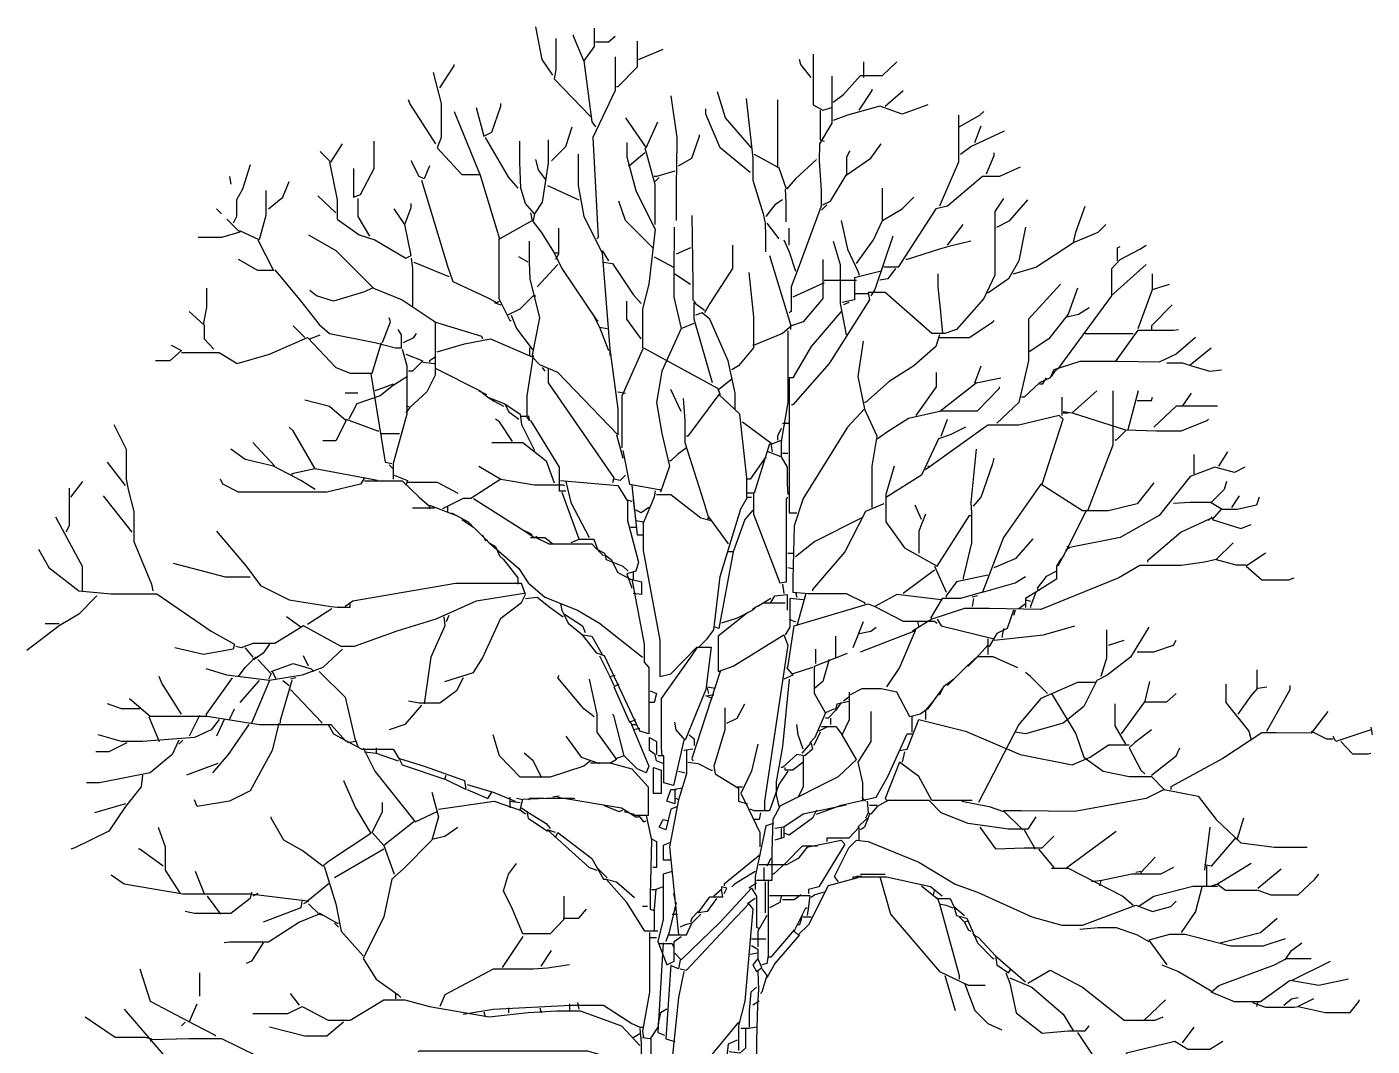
# Model space of a CAD drawing. Header units: inches. Extents: x 22 to 167, y 15 to 197.
# Drawn here: x 22.3 to 160.4, y 92.6 to 197.2 of the extents above; entities that cross this region are included whole.
import ezdxf

# ---------------------------------------------------------------- set-up
doc = ezdxf.new("R2010")
doc.units = ezdxf.units.IN
doc.header["$MEASUREMENT"] = 0
doc.layers.add('Standard', color=7, linetype='Continuous')

# ---------------------------------------------------------------- blocks, each defined once
blk = doc.blocks.new('A$C10A65FAE')
at = {"layer": 'Standard', "color": 3, "linetype": 'Continuous'}
for points in [[(54, 176.93), (52.93, 178.53), (52.27, 181.87)], [(58.27, 181.73), (58.27, 179.87), (57.2, 178.4), (56.13, 180.93), (56.13, 181.07)], [(54.33, 180.67), (54.33, 177.47), (54.13, 176.53), (57.87, 172.67)], [(58.4, 180.33), (59.73, 180.33), (60.4, 180.93)], [(62.67, 180.4), (62.67, 177.73), (60.67, 175.73), (60.53, 175.73)], [(62.8, 178.53), (65.33, 179.6)], [(57.2, 178.4), (58, 172.13), (58.4, 171.6)], [(60.4, 178.8), (60.4, 175.33), (58.13, 170.53), (58.67, 160.27), (58.53, 160.13)], [(80.53, 176.67), (79.47, 178), (79.33, 178.53)], [(80.73, 179.07), (80.73, 173.87), (81.73, 173.33), (82.67, 173.6)], [(82.8, 174.13), (83.87, 174.93), (85.6, 176.87), (87.87, 176.87), (89.33, 178.27)], [(85.93, 176.67), (85.93, 178.27)], [(41.73, 177.2), (42.53, 174), (42.53, 170.53), (42.13, 169.47), (44.67, 166.73), (46.53, 166.73)], [(42.4, 175.6), (43.87, 177.87), (43.87, 178)], [(82.67, 176.8), (82.67, 172), (81.4, 169.87), (81.37, 168.13), (81.55, 165.07), (81.55, 163.47), (79.2, 157.07), (78.47, 155.2), (78.47, 152.67), (78.27, 152.53)], [(85.47, 173.33), (86.8, 175.33), (86.8, 175.47)], [(42, 169.87), (39.33, 174), (39.2, 174.4)], [(66.13, 174.8), (66.73, 170.53), (66.7, 167.33), (66.68, 166), (66.68, 162)], [(74.4, 169.47), (71.73, 172.53), (70.93, 175.2)], [(73.87, 174.53), (74.53, 168.4), (74.53, 166.13), (75.6, 162.67), (75.8, 161.73), (75.83, 160.4), (75.83, 158.8)], [(74.67, 168.8), (77.13, 167.47), (77.13, 174.4)], [(88.13, 173.73), (90, 175.33)], [(43.87, 173.2), (46.53, 166.67), (48.53, 160.13), (51.87, 162), (52.8, 160.8), (54.13, 158.67), (54.53, 158.67)], [(46.13, 173.6), (46.93, 170.67), (47.73, 171.07), (48.67, 173.73), (48.67, 174)], [(74.27, 166.93), (71.2, 169.47), (69.73, 172.93), (69.73, 173.47)], [(81.47, 173.33), (81.47, 170.27), (81.87, 170.13)], [(92.53, 173.87), (89.87, 172.93), (87.6, 173.73), (84.27, 172.8), (82.8, 172.27)], [(95.67, 172.8), (95.67, 168), (93.87, 163.87), (93.73, 163.47)], [(95.73, 171.6), (97.87, 172.8), (98.27, 173.2)], [(53.87, 168.13), (55.33, 169.6), (56, 171.6)], [(61.47, 172.53), (63.6, 169.47), (64.8, 172.13)], [(97.33, 170), (98, 171.73)], [(33.53, 167.33), (33.53, 164.4), (34.27, 164.67), (35.67, 167.33), (35.67, 170.13)], [(47.07, 170.53), (49.47, 166.4), (50.4, 165.33)], [(53.53, 170.27), (53.53, 167.87), (52.93, 163.87), (52.13, 162.67), (51.2, 163.73), (50.73, 165.33), (50.63, 168), (50.63, 170.13)], [(61.6, 170), (61.6, 168.53), (62.53, 165.07), (64.53, 161.07), (63.87, 155.47), (63.2, 152.93), (63.2, 148.93)], [(66.93, 167.6), (68.27, 168.4), (69.07, 170.67), (69.07, 170.8)], [(95.87, 168.8), (96.93, 169.6), (100.4, 171.2)], [(30.13, 169.07), (31.2, 168), (32.4, 169.87)], [(56.6, 168.8), (56.6, 165.6), (57.2, 162.4), (59.07, 158.67), (59.87, 148.8), (60.67, 142.67), (60.67, 140), (54.53, 146.4), (52.67, 147.2), (51.87, 148), (52.67, 152), (51.67, 156), (51.63, 157.73), (51.63, 159.87)], [(63.47, 168.93), (61.87, 167.6), (61.73, 167.6)], [(63.47, 169.47), (64.47, 165.73), (64.47, 161.6)], [(81.73, 163.6), (82.53, 164), (84.13, 166.67), (86.67, 168.4), (87.73, 169.87)], [(84.2, 166.67), (84.2, 168.53), (84.53, 169.2)], [(98.53, 166.8), (99.33, 168.67), (99.33, 168.93)], [(22.93, 167.73), (22.13, 165.2), (21.53, 164.13), (21.53, 162.4), (21.2, 161.73)], [(31.07, 168), (31.87, 164.13), (31.87, 162.13), (34.13, 160.53), (35.73, 160), (38.93, 158.13), (39.47, 158.4), (38.8, 161.6), (39.47, 163.33), (39.47, 163.73)], [(41.33, 167.6), (40.8, 166.27), (40.27, 166.53), (39.47, 168.13)], [(53.33, 166.13), (52.53, 167.2), (52.27, 168.27)], [(81.07, 168.27), (78.93, 166.27), (78, 165.2), (77.2, 167.47)], [(102, 167.47), (99.87, 166.53), (98.13, 166.53), (94.53, 163.47), (93.33, 163.2), (89.47, 157.2), (88, 157.2)], [(20.8, 166.53), (20.93, 165.73)], [(24.8, 163.2), (26.27, 164.4), (26.93, 166)], [(40.53, 166.13), (43.2, 157.33), (43.73, 155.73), (47.2, 154.13), (48.27, 153.6), (48.53, 153.73)], [(66.53, 167.07), (64.67, 166.53), (64.4, 166.53)], [(64.93, 166.4), (64.53, 166)], [(24.53, 165.07), (24.53, 162.53), (23.87, 160), (21.87, 160.93)], [(31.73, 162.8), (29.87, 164.53)], [(53.47, 165.6), (56.67, 164.13)], [(77.87, 165.2), (77.93, 163.87), (77.93, 161.87)], [(85.2, 157.6), (86.93, 160), (87.87, 162), (89.87, 163.2), (91.07, 164.4)], [(87.87, 162), (87.87, 165.33)], [(19.47, 163.2), (20, 162.67)], [(34, 164.27), (34, 162.4), (35.2, 160.4)], [(38.8, 161.6), (37.73, 163.2)], [(64.27, 159.2), (61.47, 162), (60.8, 164)], [(77.6, 164.13), (76.8, 163.6), (75.87, 162.4)], [(100.27, 164.27), (99.4, 162.93), (99.4, 156.4), (98.27, 154), (95.47, 150.8), (94.27, 150.4), (92.93, 150.4), (88.13, 154.6), (86.4, 154.6), (86.53, 153.87), (82.4, 147.33), (78.67, 143.07), (78.53, 143.07)], [(82.13, 163.6), (81.6, 163.07)], [(99.6, 161.33), (100.93, 162), (102.8, 164.13)], [(107.47, 159.73), (107.73, 160.8), (108.67, 163.47)], [(20.53, 162.13), (21.87, 160.8), (20, 160.27), (17.6, 160.27)], [(51.73, 162.8), (51.87, 162)], [(52.13, 162.67), (52, 162)], [(68.27, 162.53), (68.4, 155.6), (68.4, 153.87), (68.67, 153.6)], [(76, 161.73), (77.2, 160.13)], [(83.6, 162), (84.27, 159.07), (85.33, 156.8), (85.47, 156.4)], [(28.93, 160.53), (31.73, 158.93), (35.6, 155.07), (38.53, 153.87), (41.93, 151.6), (41.93, 146.13), (41.07, 144.4), (39.33, 142.8), (39.07, 142.93)], [(54.6, 161.2), (54.6, 158.53), (54.27, 158)], [(66.47, 161.33), (66.43, 156.53), (66.43, 154.13), (67.2, 150.93), (68.53, 151.47)], [(78.27, 159.47), (78.27, 161.2)], [(88.93, 160.4), (87.07, 154.93), (86.67, 154.27)], [(94.53, 159.47), (96.13, 161.6)], [(102.53, 161.33), (101.87, 157.87), (100.8, 156), (98.67, 154.53)], [(101.33, 156.53), (103.6, 157.2), (107.47, 159.73), (110, 160.8), (110.8, 161.6)], [(23.73, 160), (25.33, 156.87), (23.73, 156.87), (21.73, 158)], [(48.47, 160.13), (48.47, 154), (49.33, 152.27), (50.67, 152.93), (52, 154.27), (52.27, 154.27)], [(59.07, 158.93), (59.73, 157.87)], [(68.13, 159.2), (66.67, 158.53)], [(72.47, 159.47), (72.47, 157.07), (70.13, 153.47), (69.6, 152.53)], [(77.73, 160), (78.27, 158.8), (78.93, 156.8)], [(82.8, 159.87), (83.53, 157.47), (83.53, 153.47), (84.13, 150.27)], [(96.93, 159.87), (94.67, 159.33), (93.73, 159.07), (90.4, 158), (90.27, 158)], [(105.2, 146), (105.6, 146.53), (106, 146.93), (111.4, 154.27), (111.4, 157.07), (112.27, 158), (114.27, 159.07), (114.93, 159.47)], [(112, 157.87), (112, 159.2), (112.27, 159.33)], [(39.47, 158.13), (39.6, 157.07), (39.6, 153.2)], [(39.73, 157.73), (43.33, 156.27)], [(51.47, 157.73), (50.53, 158.27)], [(54.13, 158.67), (54.93, 157.07), (58.53, 151.73), (58.67, 151.73)], [(59.2, 157.73), (60.13, 157.6), (62.27, 154.4), (63.07, 153.47)], [(64.4, 158.27), (66.4, 157.2)], [(76.27, 158.4), (78.4, 151.33), (78.4, 150.8)], [(81.73, 158), (81.73, 154), (79.73, 151.6), (78.53, 151.2), (78.4, 151.33)], [(25.47, 156.93), (28.13, 153.73), (30, 151.33), (31.07, 150.4), (35.73, 149.47), (37.87, 148.93), (38.47, 148.93), (38.47, 150.27), (38.13, 150.8)], [(54.53, 157.47), (52.4, 155.2)], [(66.53, 156.53), (68.13, 155.47)], [(74.13, 156.67), (74.6, 152.13), (74.6, 148.93), (73.07, 147.07), (72.4, 146.67)], [(87.73, 156.8), (85, 156.13), (85, 153.87), (83.73, 153.6)], [(89.2, 157.07), (88.4, 156), (87.6, 155.87)], [(94.07, 150.4), (93.83, 152.93), (93.58, 155.2), (93.58, 156.53)], [(111.33, 154.27), (114.93, 157.47)], [(115.6, 154.93), (115.6, 156.53)], [(16.67, 152.67), (18.13, 151.33), (18.47, 153.07), (18.47, 155.07)], [(35.47, 155.07), (34.67, 154.67), (31.47, 153.73), (29.73, 154.27), (29.07, 154.8)], [(81.87, 155.6), (78.67, 154.13)], [(81.87, 155.87), (85.2, 155.87)], [(106.13, 155.47), (102.87, 151.87), (102.87, 147.6), (101.87, 143.33), (99.6, 141.2)], [(107.87, 155.07), (106.93, 152.4), (104.93, 149.87), (102.93, 148.53)], [(114.13, 150.93), (115.6, 154.93), (117.33, 155.47)], [(48, 153.6), (48.67, 153.33)], [(63.07, 149.87), (61.6, 151.87), (61.6, 153.73)], [(70.4, 145.33), (68.53, 151.87), (68.53, 153.6), (69.6, 152.8)], [(84.4, 153.6), (83.87, 153.33)], [(86.4, 154.47), (85.07, 154.47)], [(117.6, 153.33), (115.47, 151.2), (115.47, 150.8)], [(36.53, 149.47), (37.33, 151.6), (37.2, 152)], [(49.33, 152.27), (49.6, 151.73), (49.73, 151.73)], [(49.73, 152.27), (50.27, 150.93), (51.87, 148.8), (52, 148.8)], [(58.27, 152.13), (58.8, 151.07), (59.73, 148.67)], [(72.73, 142.67), (72.73, 144.27), (72, 147.6), (70.13, 151.87), (69.33, 152.53), (68.67, 152.27)], [(83.6, 152.67), (80.53, 149.07), (78.67, 145.87), (78.27, 145.87)], [(106.8, 152.13), (108, 152.4), (109.07, 153.07)], [(18.2, 151.33), (18.2, 149.87), (19.2, 148.8)], [(28.53, 150), (27.33, 151.2)], [(41.87, 151.6), (46.67, 150.13), (46.8, 149.87)], [(58.8, 151.07), (59.6, 150.93)], [(67.2, 150.93), (65.2, 146.53), (64.67, 143.33), (65.2, 140.13), (66, 136.8), (65.07, 134.13)], [(78.53, 151.2), (77.6, 150.4), (74.67, 149.2), (74.53, 149.2)], [(78.13, 150.67), (78.13, 143.33), (77.47, 139.33), (77.47, 137.73), (76.13, 138.27)], [(93.73, 150), (96.8, 150), (99.2, 151.6), (99.33, 151.73)], [(111.87, 147.6), (114.13, 150.73), (117.73, 150.73), (118.27, 150.8)], [(14.8, 149.2), (15.87, 148.67), (14.67, 147.6), (13.2, 147.6)], [(15.87, 148.47), (19.73, 148.47), (21.6, 147.33), (24.93, 148.27), (28.8, 150), (31.73, 146.93), (33.2, 146.33), (35.47, 146.33), (36.4, 149.47)], [(29.07, 149.87), (30.13, 150.27)], [(38.67, 149.47), (39.73, 150), (40, 150.4)], [(42.13, 148.53), (44.93, 149.33), (47.6, 149.87), (51.87, 148)], [(85.87, 149.6), (85.33, 146), (86, 142.67)], [(93.73, 150.27), (93.33, 149.07), (91.07, 147.07), (88.53, 145.47), (86.13, 143.33), (86, 143.33)], [(120, 150), (118, 148.27), (116.27, 147.47), (112, 147.53), (108.13, 147.53), (105.47, 146.67), (105.07, 145.87), (104, 145.33), (102.4, 143.87), (102.13, 143.87)], [(108.67, 150.4), (113.6, 150.4)], [(38.53, 148.8), (39, 147.07), (39, 142.13), (37.6, 137.07), (37.6, 135.47)], [(38.93, 148.27), (40.67, 147.6), (39.6, 146.53), (39.2, 146.53)], [(42, 148), (41.33, 147.6), (41.33, 147.47)], [(52, 148.13), (51.33, 144), (51.33, 141.87), (50.67, 141.87)], [(51.6, 148.93), (51.6, 148.13)], [(59.87, 148.8), (59.87, 148.13)], [(61.13, 138.67), (61.13, 144), (63.33, 148.93), (70.93, 144.8), (71.2, 144.13)], [(119.47, 147.2), (121.6, 148.93)], [(40.67, 147.47), (41.87, 147.33)], [(42, 146.8), (46.53, 144.53), (47.33, 143.87), (49.07, 143.2), (49.47, 142.4), (50.53, 141.6)], [(52.93, 146.93), (53.2, 146.53)], [(53.53, 146.8), (53.53, 145.33), (60.27, 135.6), (60.13, 135.07)], [(97.33, 145.33), (98, 147.07)], [(117.07, 147.4), (118.67, 147.4), (119.6, 147.07), (121.47, 146.53), (122.67, 146.67)], [(39.07, 146), (37.6, 145.07), (36.27, 144), (33.87, 143.2), (33.07, 141.6)], [(35.33, 146.27), (36.8, 137.2), (37.47, 137.07)], [(37.6, 145.2), (36.53, 144.8), (35.73, 144.53)], [(72.4, 145.73), (71.07, 144.67)], [(78.27, 145.87), (78.27, 136.4), (78.27, 132), (79.07, 132)], [(91.33, 142), (93.4, 144.93), (93.4, 146.4)], [(93.73, 142.4), (97.47, 145.33), (100, 145.87)], [(104.67, 145.87), (104.27, 145.2), (104, 145.2)], [(32.67, 144.33), (34, 144.33)], [(46.4, 144.53), (47.2, 144.13)], [(47.33, 143.87), (48, 143.47), (48.93, 142.93)], [(60.67, 144.4), (61.47, 144.27)], [(67.2, 142.4), (66.13, 144.67)], [(67.4, 143.73), (67.57, 141.47), (67.57, 139.2), (69.47, 133.2), (70, 131.47), (69.87, 131.33)], [(73.93, 133.6), (73.93, 135.6), (73.2, 142.13), (71.07, 144.13), (67.87, 139.87), (67.73, 139.87)], [(87.33, 139.6), (88.27, 140.27), (90.53, 141.73), (93.87, 142.47), (97.6, 142.47), (99.87, 144.8), (99.87, 144.93)], [(106.27, 143.87), (106.27, 142)], [(109.87, 144.53), (107.33, 142.27), (112.8, 140.53), (116, 140.4), (118.53, 140.4), (121.2, 141.47), (121.33, 141.6)], [(111.53, 144.53), (111.5, 140.53), (111.5, 138.93), (108.93, 132.27)], [(114.13, 144.53), (113.07, 140.53)], [(114, 143.53), (115.47, 143.53), (115.6, 143.87)], [(118.67, 142.93), (119.6, 144.27)], [(28.53, 143.6), (31.07, 142.93), (32.8, 141.47), (31.73, 139.4), (30.4, 139.4)], [(39.33, 142.8), (38.93, 142.27)], [(49.07, 143.2), (50.67, 142.13), (50.8, 141.07), (52.13, 138.4)], [(86.8, 132.53), (86.8, 136.8), (87.33, 139.87), (86, 142.67), (84.27, 140.8), (79.73, 133.47), (78.8, 130.67), (78.67, 125.2), (78.67, 123.87), (80.27, 123.73), (84.13, 123.73), (86, 122.8), (86, 122.67)], [(106.4, 142.4), (107.33, 142.27)], [(122.27, 142.93), (118, 142.93), (115.73, 140.8)], [(8.93, 141.07), (10.2, 138.53), (10.2, 135.47), (10.4, 134.4), (11, 132.13), (11, 129.07), (12.8, 124.67), (12.93, 124)], [(32.8, 141.6), (36, 140.4), (36.13, 140.4)], [(49.87, 139.33), (48.53, 141.33), (48.13, 141.6)], [(51.47, 142), (51.6, 141.47), (51.33, 141.87)], [(51.73, 141.47), (54.67, 136.67), (54.67, 134.27), (55.33, 134.27)], [(73.47, 141.33), (76.53, 139.07), (77.47, 139.47)], [(77.6, 141.2), (78.27, 141.2)], [(104.27, 134.93), (106.4, 141.6), (106, 142), (101.87, 141), (98.67, 141), (92.67, 136.67), (92.53, 136.8)], [(93.87, 139.87), (94.53, 141.6)], [(106.4, 142.27), (106.93, 142.27)], [(29.6, 136.53), (27.33, 140.4), (26.93, 140.8)], [(36.27, 140.13), (38.27, 140.13)], [(60.53, 140), (61.07, 138.13), (61.2, 137.6)], [(77.47, 140.67), (77.07, 139.87), (77.07, 139.47)], [(96.4, 140.8), (94.8, 140), (93.6, 139.6), (91.87, 135.87), (88.27, 133.6)], [(112.8, 140.4), (111.87, 139.47), (111.73, 139.47)], [(29.6, 134.4), (28.13, 135.33), (25.33, 136.8), (22.4, 137.47), (20.93, 138.53)], [(25.47, 136.8), (23.2, 139.2)], [(47.73, 139.2), (50.93, 139.2), (53.33, 137.33), (54.13, 135.07)], [(61.2, 138.4), (61.87, 134.93), (64.93, 134.4), (65.07, 134.4)], [(67.73, 138.67), (66.8, 138), (66.13, 137.33), (66, 137.33)], [(76.27, 139.07), (74.67, 134), (74, 134)], [(76.4, 139.07), (76.53, 138.27)], [(77.6, 138.13), (78.13, 138.13)], [(97.47, 138.53), (96.93, 133.07), (97, 132), (97, 128.93), (96.13, 125.33), (96.13, 125.2)], [(122.4, 136.8), (123.33, 138.27)], [(10.13, 134.8), (8.27, 137.2)], [(37.2, 136.93), (37.6, 136.53)], [(46.4, 136.8), (48.67, 135.47), (45.6, 133.47), (44.8, 133.47), (42.67, 132.4)], [(75.87, 137.73), (74.27, 135.47), (74, 135.47)], [(77.47, 137.73), (78.07, 136.67), (78.07, 134.93), (78.13, 133.87)], [(89.07, 136.8), (88.2, 133.87), (88.2, 131.07), (90.13, 128.4), (93.47, 126.53), (96.8, 131.73), (96.93, 131.73)], [(97.2, 132.67), (98, 133.6), (99.2, 137.07), (99.33, 137.6)], [(119.87, 136), (119.87, 138)], [(34.67, 135.6), (34.27, 134.93), (30.8, 134.13), (21.73, 134.13), (20.13, 134.93), (19.87, 135.47)], [(36, 135.33), (29.6, 136.53), (27.2, 136), (27.2, 135.87)], [(37.73, 135.87), (39.07, 135.33), (38.93, 134.8)], [(48.67, 135.47), (52.13, 134.87), (55.07, 134.87), (55.2, 134.8)], [(61.47, 135.87), (60.93, 135.33), (60.27, 135.47)], [(92.67, 136.67), (92.27, 136.4)], [(125.07, 136.67), (124, 136.13), (122, 136.67), (119.47, 135.73), (116.27, 131.73), (112.27, 129.47), (106.93, 128.4), (106.8, 128.53)], [(4.33, 134.53), (4.33, 130.67), (4, 130)], [(4.53, 133.6), (5.73, 135.2)], [(34.67, 135.27), (38.53, 135.27), (40.27, 133.6), (41.33, 132.67), (41.33, 132.4)], [(39.07, 135.13), (42.13, 135.13), (44.27, 134)], [(54.8, 135.33), (60.67, 134.8), (61.67, 133.2), (61.67, 131.2), (62.8, 126.93), (62.53, 126), (61.6, 125.73), (62.13, 124.27)], [(54.93, 134.13), (56.67, 129.33)], [(55.33, 135.2), (55.87, 133.07), (57.73, 129.47)], [(62.13, 134.8), (62.67, 129.73), (63.2, 129.73)], [(64.53, 134.27), (64.4, 133.6), (63.27, 130.93), (63.27, 128.13), (65, 118.93), (65, 115.2), (66.13, 115.47), (68.8, 118.2), (70.27, 118.2), (69.73, 113.87), (67.6, 108.67), (66.67, 109.73), (66.53, 110.53)], [(74.6, 134), (74.6, 131.87), (77.33, 124.8), (78, 124.93), (78, 133.47), (78.13, 133.6)], [(115.73, 135.07), (114, 132.93), (111.07, 132.2), (108.4, 132.2), (104.13, 134.93), (100.27, 129.47), (98.13, 123.87), (95.87, 123.2), (94, 123.2), (92.8, 121.2)], [(123.2, 135.2), (122.93, 134.4), (121.6, 133.07), (122.67, 132.4), (121.73, 131.33), (124.67, 130.4), (125.73, 130.8)], [(10.8, 130), (7.87, 133.73)], [(41.33, 132.8), (44.13, 131.73), (45.33, 131.07), (45.73, 130.67)], [(43.2, 132.67), (43.2, 132.13)], [(45.87, 133.47), (50.93, 130.27), (51.73, 129.87), (51.87, 129.73)], [(61.6, 133.33), (62.13, 133.2)], [(62.27, 133.33), (62.4, 132.13)], [(64.67, 133.87), (66.13, 133.87), (69.2, 131.47), (70.27, 131.2)], [(68.93, 118.13), (69.87, 119.07), (70.53, 120), (71.2, 125.47), (73.33, 132.4), (74, 133.6), (74.4, 133.6)], [(88, 132.93), (86.13, 132.13), (84, 128), (80.67, 124.13), (80.67, 124)], [(91.87, 131.33), (91.2, 132.8)], [(117.73, 133), (119.47, 133.1), (121.6, 133.1)], [(126.53, 133.6), (126.27, 132.8), (124.27, 132.33), (122.67, 132.33)], [(123.73, 132.53), (124.53, 133.73)], [(2.93, 131.6), (5.67, 126.53), (5.67, 124)], [(41.87, 132.47), (39.6, 132.47)], [(43.6, 132), (44.13, 131.73)], [(44.67, 131.33), (45.87, 130.53), (47.47, 128.93), (50.53, 126.27), (51.47, 124.8), (53.2, 123.33), (56.53, 122), (58.8, 120.67), (63.2, 117.2)], [(63.87, 132.53), (63.07, 132), (62.53, 132.27)], [(70, 131.6), (72, 128.8)], [(74.53, 132.27), (73.73, 131.33), (72.53, 128), (72, 128)], [(85.73, 131.47), (80.93, 129.07), (78.93, 127.47)], [(92.27, 131.87), (91.6, 130.13), (91.6, 127.87)], [(108.8, 132.27), (106.67, 128), (105.87, 126.53)], [(121.73, 131.47), (118.53, 130), (115.07, 127.07), (115.07, 126.93)], [(121.73, 131.6), (121.33, 131.2)], [(19.47, 130.13), (22.53, 126.53), (24, 124.53), (26.93, 123.07), (31.2, 122.4), (31.87, 122.33), (33.2, 122.33), (33.2, 122.8)], [(50.93, 130.27), (52.13, 129.47), (52.4, 129.6)], [(62, 130.53), (62.53, 130.53)], [(62.53, 131.2), (63.33, 131.07)], [(46.8, 129.73), (47.07, 129.2), (47.33, 129.2)], [(47.47, 128.93), (48.13, 128.53), (48.53, 127.6), (48.93, 127.2), (50.4, 125.33), (50.4, 124.67)], [(51.73, 129.47), (53.2, 129.47), (54, 128.8)], [(52.27, 129.47), (53.6, 128.8), (58, 128.8), (58.53, 128.27), (59.33, 127.87), (59.47, 127.2), (61.2, 126.53), (61.73, 126)], [(59.2, 127.6), (58.67, 128.13), (58.27, 129.27), (56.67, 129.27), (55.87, 128.93)], [(99.33, 126.4), (101.6, 127.33), (103.33, 129.33)], [(123.87, 128.93), (122.13, 127.2), (124.13, 126.67), (125.2, 126.67)], [(1.2, 128.27), (2.27, 126.4), (5.33, 124), (8.67, 123.67), (13.33, 123.67), (18.93, 119.87), (21.33, 118.53), (21.2, 118), (18.13, 117.47), (15.2, 118.13)], [(59.33, 127.73), (60, 127.2), (60.67, 125.87), (62, 125.2), (63.13, 124.93), (63.13, 123.6), (62.27, 123.73)], [(72.53, 128), (71.07, 120.13), (70.67, 120.27)], [(78.13, 127.87), (78.8, 127.87)], [(122.13, 127.2), (120.93, 126.93), (118.53, 126.6), (114.27, 126.6), (112.13, 125.33), (104.13, 122.07), (98.8, 122.17), (96.27, 122.17), (92.93, 121.07), (90.93, 119.87)], [(106.53, 127.6), (106.13, 127.2), (105.73, 126.53), (105.73, 125.2), (103.6, 123.87), (102.53, 123.2), (102.53, 122.27)], [(107.07, 128.4), (106.67, 128.13)], [(127.2, 127.87), (125.2, 126.53), (126.8, 125.13), (129.6, 125.13), (130.13, 125.33)], [(22.93, 125.4), (20.4, 125.4), (15.07, 126.8)], [(62.27, 125.87), (62.27, 125.2)], [(78.13, 126.4), (78.67, 126.27)], [(93.2, 126.13), (90, 123.73)], [(93.2, 126.53), (94.4, 123.87)], [(105.73, 126), (104.67, 125.47), (103.73, 124.27), (103.87, 124)], [(42.93, 114.67), (45.87, 115.6), (46.8, 117.07), (48.67, 121.2), (50.8, 122.8), (51.2, 123.6), (50.8, 124.73), (44, 124.73), (33.47, 122.93), (32.67, 122.4)], [(62.13, 125.2), (63.4, 118.53), (63.4, 116.67), (63.87, 116.13), (63.87, 109.33), (62.93, 109.6), (59.33, 117.33), (58.53, 117.6), (57.07, 119.47)], [(77.6, 124.67), (77.73, 123.73)], [(98.67, 125.6), (95.47, 124.93), (94.4, 123.47), (94.4, 123.33)], [(98.13, 123.87), (101.47, 124.8), (102.53, 125.47)], [(7.2, 123.47), (5.33, 121.6), (3.33, 120.4), (0, 117.87)], [(51.07, 123.73), (46.13, 122.93), (42, 121.07), (38, 119.87), (33.6, 118.27), (32.27, 118.27), (28.4, 120.4), (25.47, 118.6), (23.2, 118.6), (22, 118.13), (21.47, 118.27)], [(51.2, 123.2), (52.4, 123.33), (53.73, 122.27), (55.07, 121.33)], [(76.4, 123.2), (75.07, 122.4)], [(76.4, 122.8), (76.8, 123.47), (78.07, 123.6), (78.07, 122)], [(79.73, 123.07), (78.33, 123.2), (78.33, 120.27), (77.87, 119.47)], [(78.93, 123.87), (79.07, 123.33)], [(80, 123.73), (79.07, 120.4)], [(93.87, 123.07), (89.33, 123.6), (87.07, 122.4), (90, 120.87), (93.2, 120.87), (93.47, 120.67)], [(97.6, 123.47), (97.07, 123.33)], [(97.2, 123.2), (97.07, 122.4)], [(102.53, 123.07), (103.07, 122.93)], [(103.6, 123.87), (103.07, 122.4), (103.07, 122.27)], [(31.33, 122.13), (28.8, 120.53)], [(54.8, 122.67), (54.93, 122), (55.6, 120.67), (57.07, 119.47), (58, 119.33), (59.07, 117.47)], [(55.2, 121.6), (57.07, 120.4), (57.33, 119.73)], [(74, 121.73), (71, 119.33), (71, 115.73), (72.53, 116.27), (77.73, 119.47), (78.13, 118.4), (75.73, 102.4), (75.73, 101.47)], [(74.93, 122.4), (74.53, 122), (72.93, 121.2), (71.33, 120.67)], [(77.87, 122.73), (75.6, 122.73), (74.53, 122.13), (74.53, 122)], [(78.13, 116.13), (78.8, 120.4), (86.4, 122.67), (87.07, 122.4)], [(101.33, 122), (100.67, 120.13), (99.6, 119.6), (98.8, 118.27), (98.67, 118.27)], [(101.47, 122), (101.33, 121.47)], [(102.53, 122.67), (101.87, 122.13)], [(3.33, 120.6), (1.87, 120.6)], [(28.13, 120.27), (26.67, 121.33)], [(42.8, 121.33), (42.93, 120.4), (41.47, 117.2), (40.8, 112.4)], [(43.33, 121.47), (43.07, 120.8)], [(78.27, 121.07), (78.93, 120.8)], [(85.87, 120.8), (84.8, 118.13)], [(85.47, 119.6), (86.67, 119.87), (87.2, 120.27)], [(91.47, 120.8), (91.6, 120.27)], [(93.47, 121.07), (93.87, 120.4), (99.33, 119.07)], [(99.33, 118.93), (104.4, 119.47), (107.6, 120.4)], [(115.2, 120.27), (113.33, 117.2), (110.93, 115.33), (109.87, 114.8), (108.53, 112.13), (106.4, 110.4), (102.53, 109.33), (101.47, 109.47)], [(83.07, 117.2), (83.07, 119.33)], [(85.6, 117.73), (91.07, 119.87), (91.2, 119.73)], [(91.33, 120.13), (89.6, 116.13), (88.27, 114.13)], [(98.67, 119.07), (98.67, 117.47)], [(100.27, 120.13), (100.13, 119.2)], [(110.87, 120), (110.87, 117.07), (110.27, 115.2)], [(111.07, 118.4), (112.67, 118.93)], [(114, 117.73), (115.73, 117.73), (117.73, 118.4), (118, 118.93)], [(32.4, 118), (30.4, 116.13), (28.27, 115.33), (24.93, 114.8), (20.53, 115.33), (18.4, 116)], [(22.4, 118.13), (23.2, 117.2)], [(24.93, 118.53), (24.27, 117.6), (23.33, 116.93), (23.2, 117.07)], [(68.8, 118.13), (68.13, 117.2), (65.13, 112.93), (65.13, 107.87), (65.2, 107.07)], [(82.93, 111.87), (82, 111.47), (80.87, 113.47), (80.87, 116.27), (84.27, 117.6)], [(81, 116.53), (81, 118)], [(98.67, 118.4), (97.47, 117.07), (96.67, 116.27), (96.53, 116.27)], [(21.73, 115.2), (22.4, 116.13), (23.47, 117.2), (23.73, 117.2)], [(23.73, 116.93), (25.07, 115.47), (24.8, 114.93)], [(25.07, 115.73), (27.33, 116.53), (29.2, 116), (29.47, 115.73)], [(28.93, 116.27), (28.4, 117.33)], [(58.8, 117.33), (59.87, 115.2), (60.4, 115.33)], [(78, 116.13), (78.67, 115.33), (77.73, 114.93)], [(80.67, 116.13), (78.67, 115.47)], [(82.4, 116.93), (81.73, 114.67), (80.93, 114)], [(94.53, 114.27), (96.53, 116.27), (97.6, 117.27), (99.2, 117.27), (101.73, 116.13)], [(15.87, 111.33), (13.87, 114.53), (13.6, 115.2)], [(21.07, 115.07), (18.4, 111.33), (18.4, 111.2)], [(23.87, 114.8), (21.87, 112.53)], [(24.93, 114.8), (23.07, 110.4)], [(25.2, 115.73), (25.6, 114.93)], [(27.2, 114.8), (26, 110.67), (26, 110.4)], [(26.27, 114.8), (26.93, 114.27)], [(27.6, 115.07), (27.07, 114.93)], [(30, 115.73), (32.67, 113.07), (33.73, 108.53), (32.93, 108.4)], [(44.8, 115.07), (44.13, 113.73), (42.4, 112.47), (40.27, 112.47), (39.2, 112.67)], [(58.27, 111.07), (57.2, 111.87), (54.53, 115.07), (54.67, 115.33)], [(57.73, 114.93), (58.53, 111.33), (58.53, 109.47), (60.53, 106.67), (59.87, 106.27)], [(59.87, 115.2), (60.27, 114.27)], [(71.2, 115.73), (68.27, 106.8), (68.4, 106.53)], [(78.27, 114.93), (77.6, 108), (76.93, 104.4), (76.93, 103.07), (77.2, 101.87), (83.33, 104.93), (85.2, 106.67), (83.73, 109.2), (84.47, 110.8), (84.47, 113.6)], [(95.2, 114.93), (94.13, 114.13), (93.07, 112.67), (92.27, 111.73), (92.27, 110.8)], [(104.8, 113.47), (103.07, 115.2), (102.53, 115.6)], [(114.8, 112.53), (115.33, 114.67)], [(126.33, 114), (126.33, 115.87)], [(27.07, 113.87), (30.27, 110.53), (30.27, 110.4)], [(60.8, 114.4), (60.27, 114.13), (61.87, 110.53), (62.53, 110.8)], [(64, 113.73), (64.67, 113.47), (64.4, 112.53), (63.87, 112.53)], [(70.4, 112.93), (69.73, 113.2), (70.4, 113.33), (70.53, 113.33)], [(69.87, 114.13), (70.67, 114)], [(69.87, 114), (70, 113.47)], [(93.07, 112.67), (92.53, 111.87), (91.73, 111.33), (90.67, 111.07), (89.33, 113.6), (87.73, 113.93), (85.73, 113.93), (84.53, 113.33)], [(94.13, 114.13), (93.73, 113.33), (93.6, 113.33)], [(109.73, 114.6), (107.87, 114.6), (104.13, 112.93), (101.87, 110.27), (97.73, 102.27)], [(105.2, 113.47), (107.73, 109.33), (108.53, 106.93), (110.53, 105.47), (113.2, 104.93), (115.47, 104.93), (116.8, 103.6), (114.93, 102.67), (107.6, 101.33), (102.13, 101.4), (100.27, 101.4), (102.27, 99.47)], [(112.4, 109.33), (114.8, 112.6), (117.07, 112.6), (118, 113.47)], [(123.13, 114.4), (123.13, 112.53), (125.47, 109.6), (125.73, 108.67)], [(124.4, 111.33), (125.73, 113.2), (126.4, 114), (127.33, 114.13)], [(127.33, 109.6), (129.73, 113.87), (129.73, 114.27)], [(11.6, 111.87), (9.73, 111.87), (8.27, 112.4)], [(10.53, 112.93), (12.67, 111.13), (18.53, 111.13), (23.87, 110.27), (31.2, 110.27), (32.8, 108.53)], [(40.53, 112.27), (38.8, 110.27), (37.2, 109.73)], [(71.67, 112), (71.67, 109.73), (70.53, 106), (70.67, 105.2), (73.07, 103.73), (73.07, 102.4), (74, 102.13)], [(71.87, 110.4), (72.93, 110.93), (73.73, 112.4)], [(83.6, 112.53), (83.07, 111.73), (83.2, 112.4), (84.4, 112.67)], [(84.4, 113.07), (83.87, 112.67)], [(111.73, 112.4), (111.73, 110.13), (112.8, 108.27)], [(19.73, 110.8), (18.93, 109.73), (17.2, 108.93), (11.87, 108.53), (9.73, 108.53), (7.33, 109.2)], [(12.53, 111.07), (13.6, 108.53)], [(17.73, 111.2), (16.67, 109.07)], [(20.27, 110.8), (19.47, 109.07)], [(20.8, 110.8), (21.33, 111.87)], [(62, 110.53), (63.87, 106), (63.6, 105.33), (62.67, 105.73), (61.33, 107.07), (60.27, 111.2), (60.13, 111.33)], [(82, 111.47), (80.93, 108.93), (80.4, 108.4)], [(83.07, 111.73), (82.27, 110.93), (82, 110.93)], [(82.53, 110.93), (82.53, 110.27)], [(86.67, 111.6), (86.67, 108.53), (85.33, 106.4), (85.8, 104.27), (85.8, 102.4)], [(89.6, 107.6), (90.4, 107.73), (91.6, 110.8), (96.4, 109.6), (102, 107.2), (107.33, 106.13), (109.2, 106.93), (111.07, 108.2), (113.2, 108.2)], [(90.87, 111.07), (90.87, 109.47)], [(133.6, 111.6), (131.87, 109.4), (128.27, 109.43), (126.8, 109.43), (122.8, 106.8), (117.47, 103.87), (117.47, 103.6)], [(25.87, 110.4), (25.2, 107.6), (22.93, 103.47), (20.8, 102.4), (17.47, 101.87), (17.2, 102.53)], [(22.8, 110.27), (20.67, 107.2), (19.07, 105.33)], [(30.93, 110.27), (31.47, 109.33), (34.4, 107.73), (37.6, 107.73), (38.27, 106.67), (38.53, 106.13), (42.93, 104.67), (43.07, 105.07)], [(57.87, 106.53), (57.2, 106), (53.73, 104.87), (50.67, 104.87), (48.53, 107.07), (47.87, 109.2)], [(62.13, 110.27), (62.67, 110.27)], [(62.93, 109.87), (62.27, 109.73)], [(68, 109.2), (68.53, 108.8), (68.53, 108.13)], [(79.73, 107.73), (79.2, 109.2), (79.07, 110.27)], [(81.47, 109.47), (80.8, 108.13)], [(81.07, 101.07), (83.6, 102), (87.2, 102.8), (88.4, 104.93), (90.4, 109.33), (90.93, 109.33)], [(82.13, 110), (81.33, 109.6)], [(81.6, 110.07), (83.07, 110.07), (83.73, 109.2)], [(115.47, 109.73), (113.73, 108.4), (113.2, 107.87), (114.4, 105.6), (114.8, 105.2)], [(131.87, 109.6), (133.47, 108.8), (134.13, 108.8)], [(138, 109.73), (134.4, 108.53), (134.13, 109.07)], [(138, 110), (138.13, 109.2)], [(15.6, 108.67), (14.93, 107.2), (12.67, 105.33), (7.47, 104.27), (6.13, 104.27)], [(10.27, 108.4), (8.4, 107.47), (7.07, 107.47)], [(16, 108.67), (15.6, 108.27)], [(33.73, 108.67), (34, 108)], [(34.53, 107.87), (35.73, 105.47), (39.87, 100.27), (42.13, 101.33)], [(35.87, 107.87), (35.87, 107.33)], [(55.33, 109.07), (56.93, 106.93), (58.8, 106.27)], [(65.33, 106.27), (64.67, 106.53), (64.53, 107.2), (63.93, 107.6), (63.93, 108.93), (64.67, 108.53), (64.67, 107.2)], [(67.47, 108.67), (66.4, 104), (65.4, 104.27), (65.4, 107.07), (64.8, 107.07)], [(75.07, 108.27), (74.4, 105.47), (73.33, 103.2), (73.73, 102.4), (75.27, 99.2), (75.27, 97.73)], [(79.6, 107.33), (80.53, 108.4), (80.67, 107.73), (79.87, 107.07), (79.07, 107.2), (77.6, 105.87), (77.47, 105.87)], [(115.47, 105.07), (118, 107.07), (118.4, 107.87)], [(134.93, 108.53), (136.13, 107.27), (137.73, 107.27), (138, 107.33)], [(34.67, 107.47), (35.87, 107.33), (38.13, 106.53)], [(38.27, 106.8), (40.8, 106), (44.93, 104.53), (45.07, 103.6), (42.93, 104.67)], [(52.8, 104.93), (52, 106.53), (51.07, 107.33)], [(61.33, 107.07), (60.53, 106.8)], [(67.73, 107.6), (67.73, 105.2), (66.93, 102.53), (66.67, 102.67)], [(68.4, 107.73), (67.47, 107.6)], [(67.87, 106.4), (68.93, 106.27), (70.27, 105.6), (70.4, 105.6)], [(79.73, 106.4), (78.67, 105.6), (77.87, 105.6), (77.87, 105.87)], [(79.73, 107.07), (79.73, 103.87), (79.2, 102.8)], [(97.07, 102.47), (92.93, 102.47), (91.6, 104.93), (89.6, 106.4), (88.13, 102.67), (88.4, 102.4)], [(90.13, 107.47), (89.87, 106.4)], [(11.87, 105.07), (11.73, 103.87), (10.13, 101.87), (8.4, 99.33), (4.93, 97.6), (4.53, 97.47)], [(19.6, 106.27), (16.4, 105.07)], [(57.87, 106.33), (59.87, 106.33), (62.13, 105.73), (63.8, 103.87), (63.8, 100.93), (62.27, 100.93)], [(64.33, 105.87), (65.13, 105.6), (65.13, 103.2), (64.33, 103.2), (64.33, 105.87)], [(66.93, 105.47), (67.6, 105.33)], [(78.13, 105.47), (77.2, 104.13), (76.27, 101.4), (74.67, 101.4), (74.27, 101.6)], [(32.53, 104.53), (33.73, 101.73), (35.33, 99.07), (31.07, 96.27), (30.4, 95.73), (28.27, 97.33), (26.4, 98.4), (25.07, 100.67), (25.07, 100.8)], [(45.2, 104.13), (47.87, 103.33), (50.13, 102.4)], [(45.2, 103.6), (47.33, 102.67), (47.73, 103.33)], [(67.33, 103.73), (66.53, 103.6), (66.53, 102.13), (65.73, 102.4), (66.13, 103.6), (66.67, 103.6)], [(72.93, 103.87), (73.47, 103.87)], [(116.8, 103.6), (120.27, 102.93), (122.13, 100.53), (124.67, 98.13), (128.13, 97.67), (131.47, 97.67)], [(41.6, 103.33), (42.27, 100.8), (41.6, 98.4), (38.67, 95.47), (37.47, 94.4), (36.67, 90.53), (34.53, 86.27), (35.87, 84.13), (38.13, 82.53), (38.4, 82.27)], [(39.73, 100.27), (36.67, 97.87), (35.47, 99.2), (36.53, 101.33), (36.53, 102.27)], [(42.27, 101.6), (48, 102.4), (50.67, 101.47)], [(49.6, 102.8), (49.6, 101.73)], [(49.6, 102.4), (50.67, 102.27)], [(50.93, 102.53), (50.27, 102.67)], [(51.2, 101.07), (50.67, 101.47), (50.93, 102.6), (53.33, 102.7), (56.13, 102.7), (56.27, 102.67)], [(53.07, 102.67), (51.6, 102.67), (51.47, 102.53)], [(54.67, 102.93), (54, 102.8)], [(54.53, 102.8), (61.07, 101.73), (62.53, 100.8), (62.8, 100.8)], [(66.93, 102.53), (66, 97.73), (66.93, 88.67)], [(85.73, 102.8), (86.13, 102.4)], [(86.27, 102.4), (86.4, 101.2), (86.13, 100.67)], [(103.6, 100.8), (102.8, 99.53), (100.8, 99.53), (96.67, 100.13), (93.87, 101.2), (92.67, 102.47), (88.4, 102.47), (87.33, 101.87), (86.67, 101.07), (86.4, 101.2)], [(96, 102.4), (98.8, 101.87), (100.27, 101.33)], [(10.13, 102.13), (6.93, 101.2)], [(50.8, 101.73), (51.33, 101.33), (51.47, 100.67), (53.47, 99.33)], [(51.33, 101.33), (53.33, 100.13), (53.73, 99.6)], [(59.2, 102), (60.8, 101.33), (61.2, 101.47)], [(61.33, 101.33), (62.4, 101.07)], [(62.8, 100.93), (63.33, 100.27), (63.6, 100.4)], [(63.6, 100.93), (64.13, 98.4), (64, 92.8), (64, 91.33), (64.4, 91.2)], [(66.8, 101.87), (66.13, 101.6), (65.6, 99.47), (64.93, 99.73), (65.33, 100.53), (65.87, 100.4)], [(75.33, 101.2), (75.2, 100.53), (74.67, 100.53)], [(77.33, 101.87), (76.6, 100.53), (76.5, 97.2), (76.5, 94.27), (74.93, 94.27)], [(84.13, 102), (79.73, 101.07), (77.73, 99.73), (77.73, 98.67), (76.8, 98.4)], [(81.07, 101.47), (80.67, 100.67), (78.27, 98.93), (77.87, 99.07)], [(86.53, 101.07), (86, 99.73), (85.6, 99.47)], [(86.53, 102), (87.33, 102)], [(13.47, 99.73), (14.2, 97.73), (14.2, 95.33), (15.73, 92.93)], [(41.73, 98.53), (42.93, 98.8), (44.27, 99.73)], [(54.27, 99.2), (53.47, 99.47), (57.73, 95.6), (58.53, 95.33)], [(76.67, 100.13), (75.87, 99.87), (74.8, 94.67), (74.8, 93.33)], [(77.73, 99.73), (76.8, 99.6)], [(77.47, 99.6), (77.47, 98.67)], [(85.47, 98.4), (85.47, 99.73), (84.4, 98.6), (82.13, 98.6), (82.13, 98.27)], [(85.33, 99.73), (86.27, 100.67), (86.4, 100.53)], [(97.87, 99.73), (99.47, 97.53), (102.4, 97.63), (104.27, 97.63), (105.47, 98.8)], [(102.4, 99.47), (103.47, 97.6), (103.47, 97.47)], [(121.47, 99.73), (120.93, 95.33)], [(124.93, 100.67), (124.27, 98.53), (124.27, 98.4)], [(54.27, 98.67), (54.53, 99.2), (58, 96.53), (59.2, 94.4), (59.47, 94.4)], [(64.13, 98.53), (64.67, 98.27), (64.67, 95.6), (64.27, 95.6)], [(66, 98.13), (65.33, 97.87), (65.33, 96.4), (66.13, 96.4)], [(80.27, 97.73), (83.6, 98.4), (84, 98), (81.33, 93.6), (80.27, 93.33), (80.27, 92.93)], [(83.33, 94.13), (82.93, 94.67), (84.4, 97.6), (85.2, 98.4), (86.4, 98.27), (91.6, 96.13), (95.33, 93.87), (97.6, 93.07), (103.2, 90.53), (106.27, 89.67), (108.4, 89.67), (113.87, 91.73), (115.6, 91.07), (117.47, 91.6), (118, 92.13)], [(106.8, 95.6), (111.87, 99.33)], [(124.13, 98.67), (121.6, 95.73), (120.93, 95.87)], [(14, 95.73), (11.6, 97.47), (11.47, 97.47)], [(36.67, 97.47), (31.6, 94.53)], [(36.67, 97.87), (37.73, 94.93)], [(75.33, 96.93), (71.6, 93.87), (71.6, 93.73)], [(80.27, 97.87), (79.2, 96.53), (78, 95.87), (75.2, 95.87)], [(81.2, 97.8), (79.6, 97.8), (78, 96.13), (76.67, 94.93), (76.53, 94.93)], [(103.87, 97.47), (105.47, 95.6)], [(30.53, 95.73), (31.73, 91.87), (32.27, 89.07), (34.53, 86.53)], [(55.13, 92.67), (55.13, 90.27), (53.73, 88.8), (50.93, 88.8), (49.87, 91.33), (48.93, 93.2), (49.47, 94.93), (50.27, 96)], [(58.53, 95.6), (59.6, 94.53)], [(75.67, 95.6), (75.67, 94.27)], [(76.4, 96.53), (76, 95.73)], [(105.2, 95.53), (106.93, 95.53), (112.53, 92.67), (113.6, 91.73)], [(117.73, 95.6), (116.4, 94.93), (113.47, 94.93), (110.4, 94.27), (109.33, 94.13)], [(115.87, 96.67), (114.4, 95.07), (114.4, 94.93)], [(121.13, 95.73), (121.13, 93.73)], [(125.73, 96), (122.27, 93.87), (121.73, 93.73)], [(126.4, 93.47), (128.8, 95.47)], [(31.07, 94), (28.8, 92.13), (22.93, 92.87), (16, 92.87), (10, 93.87), (8.67, 94.8)], [(18.27, 92.8), (17.33, 95.2)], [(64.8, 89.07), (63.47, 89.07), (61.6, 92), (59.47, 94.4), (60.53, 94.13), (62.4, 92.53)], [(66.27, 95.2), (65.33, 94.93), (65.33, 90.27), (64.8, 88), (65.73, 85.6), (66.47, 86), (66.47, 88), (67.2, 88.53)], [(74.8, 95.2), (72.67, 93.87), (72.4, 93.6)], [(74.93, 94), (74.13, 93.47)], [(76.13, 94.27), (76.13, 86.53), (76, 85.73), (75.47, 85.6)], [(75.8, 94.13), (75.8, 90.93)], [(85.33, 94.53), (82.27, 93.73), (80.27, 89.73), (79.2, 88.67), (78.8, 89.07), (80, 91.47), (80.13, 91.47)], [(94, 92.67), (92.8, 93.6), (88.27, 94.6), (84.8, 94.6), (84.8, 94.4)], [(85.73, 94.67), (85.2, 94.67)], [(85.6, 94.93), (87.73, 94.93), (88.13, 94.93)], [(87.6, 94.67), (88.67, 90.8), (93.73, 84.93), (96.67, 83.53), (98.4, 83.53)], [(110.27, 94.27), (110.13, 93.73)], [(114.4, 95.2), (113.87, 95.07)], [(122.27, 93.87), (123.07, 93.27), (126.4, 93.27), (127.73, 92.8), (130.53, 92.8), (132.27, 94.4), (132.67, 94.93)], [(23.07, 93.07), (22.93, 92.4), (20.93, 90.87), (17.2, 90.87), (16.27, 91.07)], [(18.53, 92.67), (19.87, 90.8)], [(23.73, 92.93), (23.2, 92.67)], [(64.13, 93.33), (64.67, 93.33)], [(65.33, 93.6), (64.6, 93.33), (64.43, 91.33), (64.43, 89.07)], [(66.4, 92.93), (66.53, 92.27)], [(66.53, 86.8), (67.2, 86.13), (71.2, 90), (74.4, 93.47), (74.93, 92.67), (74.93, 89.47), (75.2, 89.33)], [(70.8, 92.4), (69.87, 91.07), (68.93, 90.93), (70.13, 92.6), (71.47, 92.6), (71.33, 93.33), (70.53, 92.67), (70.53, 92.53)], [(71.6, 92.93), (71.87, 93.47), (71.33, 93.6), (71.33, 93.33)], [(76.27, 92.73), (80.4, 92.73), (80.27, 91.6), (80.13, 90.67)], [(77.47, 92.67), (77.33, 92), (76.27, 91.47)], [(79.47, 92.8), (78.8, 92.27), (77.6, 92.27)], [(81.87, 93.07), (80.93, 92.8), (80.53, 92.53)], [(91.87, 93.73), (93.47, 92.4), (94.8, 92.4), (95.2, 91.6), (95.47, 90.67), (96.53, 90.4), (97.6, 87.87), (99.2, 86.27), (99.33, 86.27)], [(93.2, 93.33), (93.07, 92.8)], [(114.13, 91.6), (115.73, 92.67), (119.73, 93.67), (122.27, 93.67)], [(120.67, 93.73), (120, 91.07), (118.53, 88.93)], [(28.93, 91.87), (30, 90.8), (28, 90), (24.8, 87.93), (20.8, 87.93), (20.27, 87.87)], [(28.27, 92.27), (28.13, 91.47), (24.27, 90)], [(28.93, 92.13), (28.4, 91.87)], [(55.07, 90.4), (56.67, 90.4), (57.47, 91.33)], [(63.73, 91.6), (63.2, 91.6)], [(66.67, 92), (65.87, 88.67), (67.73, 88.67), (68.27, 89.87)], [(67.07, 85.2), (67.73, 85.07), (72.27, 89.87), (74.13, 91.87), (74.53, 91.33), (73.73, 81.87), (73.07, 79.33), (73.07, 76.8)], [(74.8, 92.4), (74, 91.87)], [(93.47, 92.53), (93.73, 91.87), (94.4, 91.73), (95.07, 91.47)], [(93.73, 91.87), (95.73, 84.53), (95.73, 84.13)], [(95.2, 91.6), (96.27, 90.67)], [(30, 90.93), (31.87, 89.87), (32, 89.87)], [(30, 90.8), (30.53, 90.67)], [(31.6, 89.87), (32, 89.47)], [(66.27, 90.8), (66.8, 90.8)], [(69.2, 90.8), (68.27, 89.87), (67.6, 89.73), (67.07, 89.47)], [(68.93, 91.07), (68.27, 90.4), (68.13, 90)], [(76, 90.67), (75.07, 89.07), (75.07, 87.47)], [(79.6, 90.67), (79.33, 89.73), (79.07, 89.73)], [(79.73, 90.53), (80.53, 90.53)], [(95.73, 90.53), (96.27, 90), (96.67, 90.13)], [(96.27, 90), (96.67, 89.2), (96.93, 89.07)], [(122.53, 87.87), (126.67, 88.93), (128.4, 90.4)], [(50.93, 88.53), (48.8, 85.33)], [(63.93, 88.93), (63.93, 82.8), (63.2, 78.8), (63.33, 78.13)], [(65.87, 88.8), (65.6, 88)], [(79.33, 88.67), (76.8, 85.73), (76, 84.27)], [(78.8, 89.2), (76.4, 86.4), (76.13, 86.4)], [(97.07, 89.2), (97.2, 88.67), (97.73, 88.4), (99.47, 86.53), (99.6, 85.6), (100.8, 84.8), (101.07, 85.2)], [(108.13, 89.27), (110, 89.43), (111.87, 89.43), (114, 88.67), (115.2, 88)], [(129.2, 88.27), (126.93, 87.53), (123.6, 87.53), (118.93, 88.73), (117.33, 88.73), (115.2, 88.13), (117.07, 85.6)], [(24.27, 87.87), (23.07, 86), (22.53, 85.73)], [(52.8, 85.47), (53.87, 87.07)], [(64, 88.4), (64.67, 88.4)], [(65.33, 87.87), (64.8, 78.67), (65.47, 78.4)], [(64.93, 87.8), (66.27, 87.8), (66.4, 87.47)], [(74.4, 88.27), (75.87, 88.27)], [(74.4, 87.6), (75.07, 87.2), (75.07, 86.27)], [(129.2, 86.13), (129.87, 87.07), (130.93, 87.87)], [(67.07, 86.13), (66.93, 85.2), (66.27, 85.47)], [(75.07, 86.8), (74.27, 86.67)], [(75.07, 86.27), (74.53, 85.6), (74.93, 84.93), (75.47, 85.33), (75.07, 86.27)], [(99.47, 86.53), (102.53, 83.87)], [(135.73, 84.13), (132.67, 83.47), (129.73, 84), (126.67, 81.8), (124, 81.8), (121.6, 82.8), (122.4, 83.47), (128.13, 85.6), (129.33, 86.27), (131.87, 86.27)], [(129.87, 84), (133.87, 86)], [(11.6, 85.2), (12.67, 81.87), (17.2, 79.47), (19.33, 78.4), (19.33, 78.27)], [(17.73, 84.8), (17.73, 82.4)], [(55.73, 85.6), (53.47, 85.27), (52, 85.17), (47.87, 85.17), (42.93, 82.53), (42.4, 81.33)], [(66.13, 85.6), (65.6, 78), (66.53, 77.73)], [(67.47, 84.93), (66.93, 82.27), (66.27, 76), (66.13, 76)], [(75.07, 84.93), (75.13, 83.07), (75.03, 81.47), (74.92, 77.87), (74.92, 68), (74.27, 64.27), (74.27, 61.53), (75.87, 61.53), (79.73, 63.6), (86.53, 65.47), (92.4, 66.73), (94.4, 66.73)], [(75.47, 85.2), (76, 84.53), (75.47, 82.8), (75.33, 82.67)], [(94.27, 84.53), (95.33, 80.93)], [(100.53, 84.8), (100.93, 83.73), (101.6, 80.67), (104.27, 78.6), (106.93, 78.83), (108.67, 78.83), (109.07, 79.33)], [(100.93, 84.27), (103.2, 83.33), (106.4, 80.53), (107.47, 78.8)], [(102.8, 83.73), (105.07, 85.07), (108.4, 83.33), (112.67, 79.93), (115.87, 79.93), (116.67, 80.27)], [(116.53, 85.6), (118.27, 84.93), (121.6, 82.93)], [(74.93, 83.33), (74.33, 82.8), (74.17, 80.93), (74.17, 79.2)], [(96.27, 83.73), (97.33, 80.93), (98.67, 79.6), (100.13, 78.93)], [(16.67, 79.73), (17.47, 81.6)], [(23.2, 80.6), (26.8, 80.6), (28.27, 81.33), (30.93, 79.93), (33.2, 79.93), (36.67, 82), (38.8, 82), (41.33, 81.33), (47.47, 80.27), (51.47, 80.73), (54.4, 80.9), (56.8, 80.9), (61.07, 79.33), (62.93, 77.33)], [(28, 81.47), (27.07, 82.67)], [(37.87, 82.67), (37.87, 82.13)], [(55.73, 81.6), (55.73, 80.93)], [(56.53, 81.73), (56.67, 81.07)], [(75.2, 81.87), (74.53, 81.47)], [(114.67, 79.87), (116.93, 82)], [(125.87, 81.73), (127.2, 81.27), (130.13, 81.27), (130.53, 81.33)], [(126.4, 81.87), (126.27, 81.33)], [(129.07, 81.47), (129.87, 82.13), (130.53, 82.27)], [(132.13, 82.13), (130.53, 81.33), (133.33, 80.73), (135.87, 80.73), (136.8, 81.87), (136.8, 82)], [(6, 80.27), (9.07, 78.2), (12.13, 78.2), (12.8, 78), (12.67, 77.73)], [(10, 81.07), (14, 76.4), (15.07, 74.8), (15.07, 74.53)], [(44.8, 80.53), (47.87, 81.07), (55.87, 81.47), (59.2, 81.47), (62.13, 79.6), (62.93, 79.2), (63.2, 79.2)], [(46.93, 80.8), (47.07, 80.27)], [(49.47, 81.2), (49.47, 80.67)], [(52.67, 81.2), (52.8, 80.67)], [(65.73, 81.07), (65.07, 80.67), (64.8, 79.47)], [(16.27, 79.73), (15.87, 79.33)], [(32.53, 79.73), (30.8, 78.27), (28.53, 78.27), (24.93, 79.2)], [(62.93, 79.07), (63.07, 77.6), (63.07, 74.67), (62.27, 74.8), (61.07, 75.73), (57.6, 76.73), (40.27, 76.73), (40.13, 76.67)], [(64.8, 79.2), (64, 78), (63.2, 78.13)], [(73.07, 79.73), (70, 76), (67.73, 73.07), (66.4, 72.4)], [(73.8, 79.07), (73.8, 77.07), (73.2, 76.53), (72.13, 76.67)], [(74.93, 79.2), (74.13, 79.07), (73.33, 79.07)], [(118.67, 77.6), (119.87, 79.2)], [(12.8, 77.93), (16.67, 78.03), (20, 78.03), (23.6, 76.27), (26.27, 74.27)], [(62.93, 78.53), (62.27, 78.13)], [(64.07, 78), (64.07, 75.33), (63.33, 75.07)], [(72.93, 77.87), (72, 77.47), (71.87, 76.27), (69.87, 74.27)], [(107.87, 78.67), (110, 75.47), (111.33, 72.93), (113.33, 71.67), (115.2, 71.67)], [(122.8, 77.73), (121.47, 76.93), (119.2, 76.93), (117.87, 77.73), (112.93, 76.53), (112.8, 76.27)]]:
    blk.add_lwpolyline(points, dxfattribs=at)

msp = doc.modelspace()

# ---------------------------------------------------------------- block references
msp.add_blockref('A$C10A65FAE', (22.25, 15.3))

doc.saveas('drawing.dxf')
